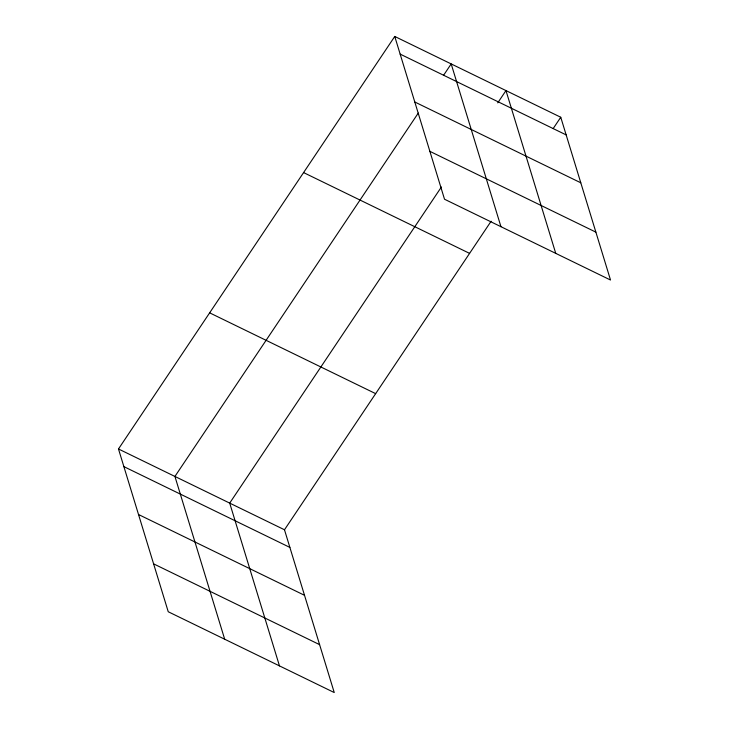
<?xml version="1.0" encoding="UTF-8"?>
<svg xmlns="http://www.w3.org/2000/svg" width="729" height="729" viewBox="0 0 729 729"><rect width="100%" height="100%" fill="white"/><g stroke="black" fill="none" stroke-linecap="round" stroke-linejoin="round"><path stroke-width="1.09" d="M118.481 448.973L284.483 529.773L334.247 692.55L168.244 611.749L118.481 448.973L394.753 36.45L560.756 117.251L610.519 280.027L444.517 199.227L394.753 36.45M418.273 113.077L174.924 476.438L224.687 639.224M443.596 75.269L451.187 63.924L500.96 226.701M441.391 187.016L229.699 503.11L279.471 665.887M497.743 102.871L505.972 90.587L555.744 253.364M284.483 529.773L491.109 221.242M553.156 128.596L560.756 117.251M400.148 54.101L566.151 134.901M414.792 101.996L580.794 182.797M429.873 151.34L595.875 232.141M303.583 172.582L469.585 253.382M209.651 312.841L375.654 393.642M123.875 466.624L289.878 547.415M138.519 514.51L304.522 595.311M153.6 563.854L319.612 644.655"/></g></svg>
